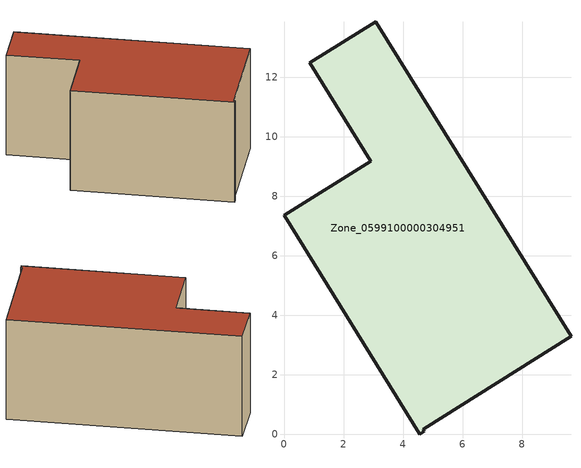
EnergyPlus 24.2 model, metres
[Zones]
Zone_0599100000304951
 floor ground (C_G): 4.56,0 0,7.36 2.91,9.18 0.86,12.49 3.08,13.86 9.65,3.28 4.68,0.16 4.71,0.1 z0
 wall outside (C_F): 4.68,0.16 9.65,3.28 3.08,13.86 0.86,12.49 2.91,9.18 0,7.36 4.56,0 4.71,0.1 4.68,0.16 z0:5.86
 roof outside (C_R): 0,7.36 4.56,0 4.71,0.1 4.68,0.16 9.65,3.28 3.08,13.86 0.86,12.49 2.91,9.18 z5.86
[BUILDING]
Pand.0599100000304951: North Axis=0; Terrain=City; Loads Convergence Tolerance Value=0.04; Temperature Convergence Tolerance Value=0.4; Solar Distribution=FullExterior; Maximum Number of Warmup Days=25; Minimum Number of Warmup Days=1
[Site:Location]
Rotterdam.The.Hague.AP_ZH_NLD Design_Conditions: Latitude=51.96; Longitude=4.45; Time Zone=1; Elevation=-4.5
[SITE:GROUNDTEMPERATURE:BUILDINGSURFACE]
18, 18, 18, 18, 18, 18, 18, 18, 18, 18, 18, 18
[MATERIAL] Thermal Absorptance=0.9; Solar Absorptance=0.7; Visible Absorptance=0.7
Name | Roughness | Thickness | Conductivity | Density | Specific Heat
G.TI.1965-1974 | MediumSmooth | 0.15 | 0.882353 | 540 | 1210
F.TI.1965-1974 | Rough | 0.3 | 0.697674 | 1920 | 840
R.TI.1965-1974 | MediumRough | 0.2 | 0.232558 | 1500 | 1000
[CONSTRUCTION]
C_G: G.TI.1965-1974
C_F: F.TI.1965-1974
C_R: R.TI.1965-1974
[ZONE]
Zone_0599100000304951: Type=1; Multiplier=1; Ceiling Height=Autocalculate; Volume=Autocalculate; Floor Area=autocalculate; Part of Total Floor Area=Yes
[ZONEINFILTRATION:DESIGNFLOWRATE]
Infil_Zone_0599100000304951: Zone or ZoneList or Space or SpaceList=Zone_0599100000304951; Schedule=AlwaysOn; Design Flow Rate Calculation Method=Flow/Area; Flow Rate per Floor Area=0.003; Constant Term Coefficient=1; Temperature Term Coefficient=0; Velocity Term Coefficient=0; Velocity Squared Term Coefficient=0
[HVACTEMPLATE:ZONE:IDEALLOADSAIRSYSTEM]
Zone_0599100000304951: Maximum Heating Supply Air Temperature=50; Minimum Cooling Supply Air Temperature=13; Maximum Heating Supply Air Humidity Ratio=0.0156; Minimum Cooling Supply Air Humidity Ratio=0.0077; Heating Limit=NoLimit; Cooling Limit=NoLimit; Dehumidification Control Type=ConstantSensibleHeatRatio; Cooling Sensible Heat Ratio=0.7; Dehumidification Setpoint=60; Humidification Control Type=None; Humidification Setpoint=30; Outdoor Air Method=None; Outdoor Air Flow Rate per Person=0.00944; Outdoor Air Flow Rate per Zone Floor Area=0; Outdoor Air Flow Rate per Zone=0; Demand Controlled Ventilation Type=None; Outdoor Air Economizer Type=NoEconomizer; Heat Recovery Type=None; Sensible Heat Recovery Effectiveness=0.7; Latent Heat Recovery Effectiveness=0.65
[ZONECONTROL:THERMOSTAT]
ThermostatControl_Zone_0599100000304951: Zone or ZoneList=Zone_0599100000304951; Control Type Schedule=DualSetpointControlType; Control 1=Thermostat_Zone_0599100000304951; Temperature Difference Between Cutout And Setpoint=0
[THERMOSTATSETPOINT:DUALSETPOINT]
Thermostat_Zone_0599100000304951: Heating Setpoint Temperature Schedule=HeatingSetpoint_Zone_0599100000304951; Cooling Setpoint Temperature Schedule=CoolingSetpoint_Zone_0599100000304951
[SCHEDULE:COMPACT]
HeatingSetpoint_Zone_0599100000304951: Through: 12/31, For: AllDays, Until: 24:00, 21
CoolingSetpoint_Zone_0599100000304951: Through: 12/31, For: AllDays, Until: 24:00, 24
DualSetpointControlType: Through: 12/31, For: AllDays, Until: 24:00, 4
AlwaysOn: Through: 12/31, For: AllDays, Until: 24:00, 1
